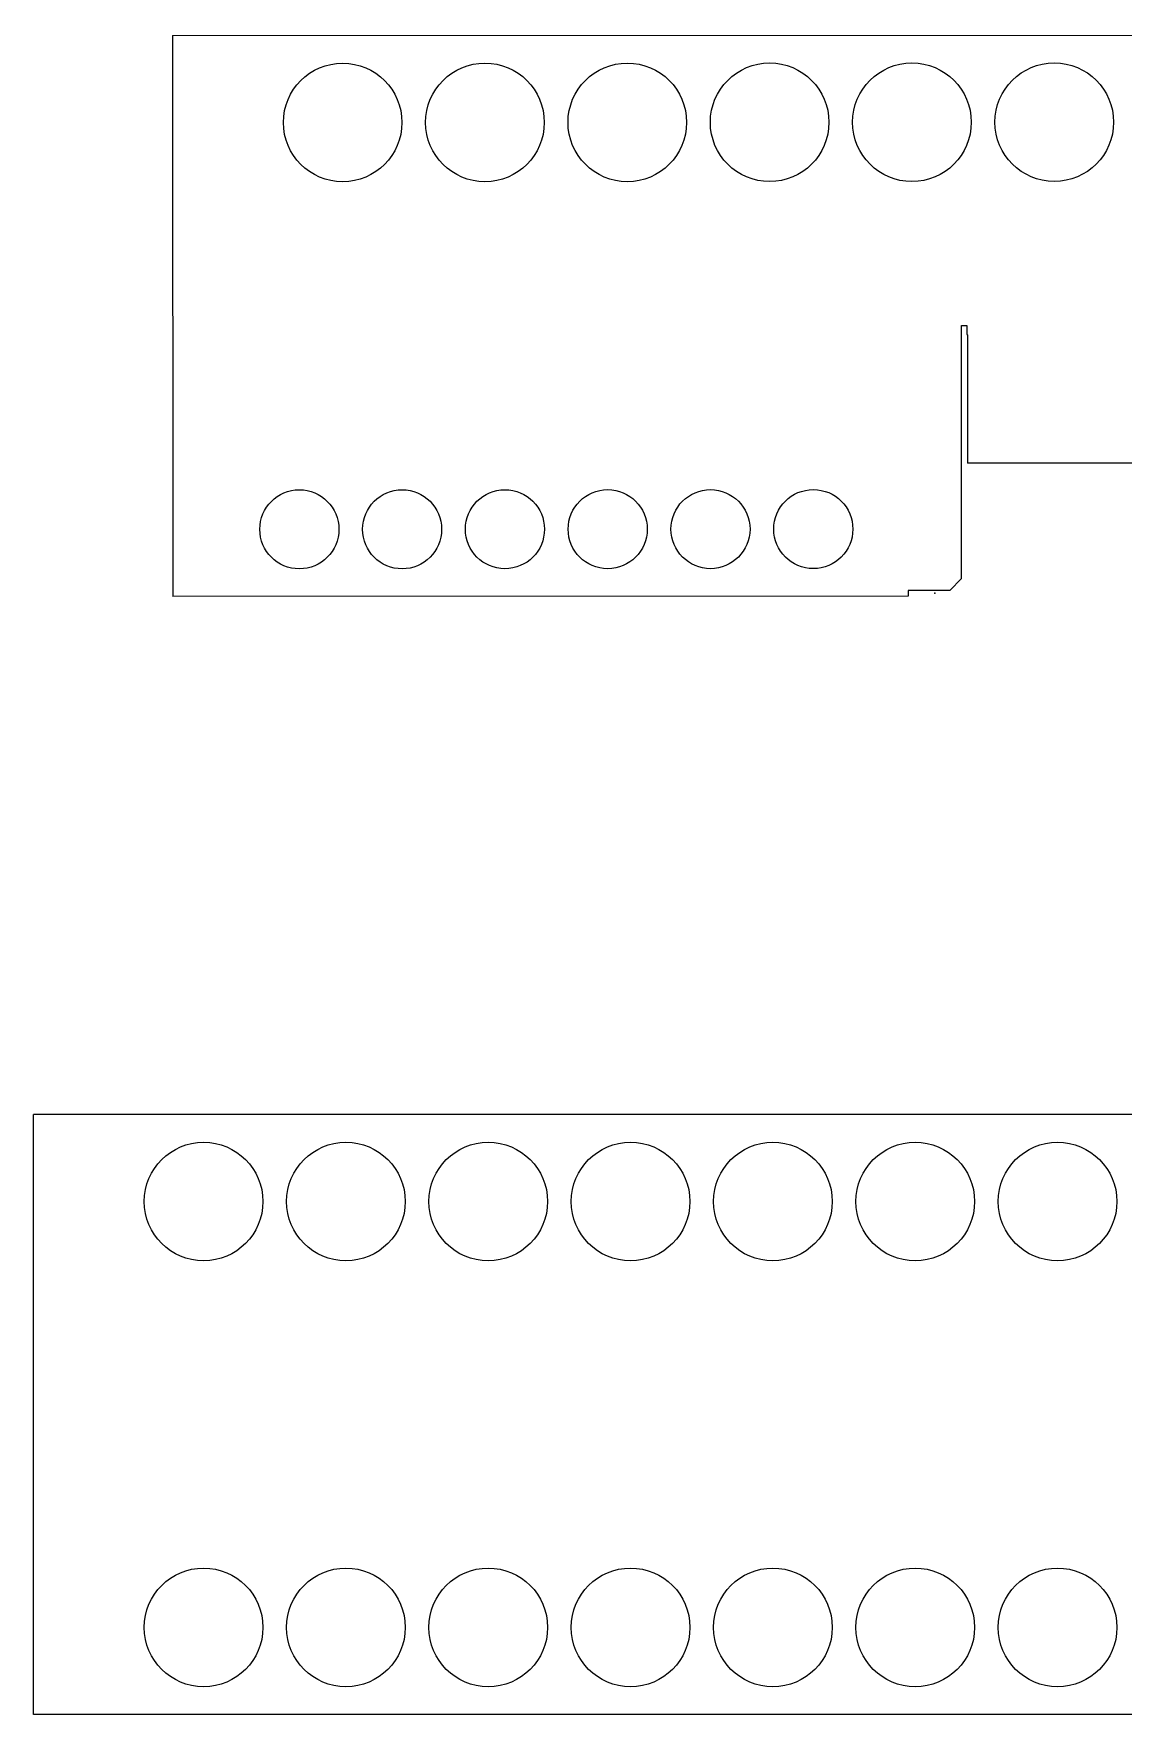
# Model space of a CAD drawing. Header units: millimetres. Extents: x -16 to 447564, y -223076 to 222851.
# Drawn here: x 6 to 281.7, y -504.6 to -79.6 of the extents above; entities that cross this region are included whole.
import ezdxf

# ---------------------------------------------------------------- set-up
doc = ezdxf.new("R2010")
doc.units = ezdxf.units.MM

# ---------------------------------------------------------------- blocks, each defined once
blk = doc.blocks.new('1303000024762_前上弯条_1010060')
at = {"layer": '1', "color": 6, "linetype": 'CONTINUOUS'}
blk.add_point((-70.86, -377.69), dxfattribs=at)
at = {"layer": 'SLD-0', "linetype": 'CONTINUOUS'}
for p, q in [((-280.22, -492.74), (197.34, 531.39)), ((109.07, 85.96), (-97.16, -356.32)), ((-129.37, -342.96), (-128.8, -341.74)), ((-71.41, -369.99), (-129.37, -342.96)), ((-128.8, -341.74), (-126.71, -342.71)), ((-126.71, -342.71), (-126.64, -342.57)), ((-126.64, -342.57), (-97.16, -356.32)), ((-69.95, -373.97), (-74.39, -383.49)), ((-69.95, -373.97), (-71.41, -369.99)), ((-73.03, -384.12), (-151.64, -552.7)), ((-74.39, -383.49), (-73.03, -384.12)), ((-280.22, -492.74), (-151.64, -552.7))]:
    blk.add_line(p, q, dxfattribs=at)
for centre, radius in [((-166.04, -299.93), 15), ((-181.25, -332.56), 15), ((-196.47, -365.18), 15), ((-211.68, -397.81), 15), ((-98.58, -398.69), 10), ((-109.57, -422.26), 10), ((-226.9, -430.44), 15), ((-120.56, -445.82), 10), ((-242.11, -463.06), 15), ((-131.55, -469.38), 10), ((-142.53, -492.95), 10), ((-153.52, -516.51), 10)]:
    blk.add_circle(centre, radius, dxfattribs=at)
blk = doc.blocks.new('1303000024767_后顶弯条_1010060')
at = {"layer": 'SLD-0', "linetype": 'CONTINUOUS'}
for p, q in [((565, 105.96), (-565, 105.96)), ((-565, -45.73), (-565, 105.96)), ((565, -45.73), (-565, -45.73))]:
    blk.add_line(p, q, dxfattribs=at)
for centre in [(-522, 83.96), (-486, 83.96), (-450, 83.96), (-414, 83.96), (-378, 83.96), (-342, 83.96), (-306, 83.96), (-522, -23.73), (-486, -23.73), (-450, -23.73), (-414, -23.73), (-378, -23.73), (-342, -23.73), (-306, -23.73)]:
    blk.add_circle(centre, 15, dxfattribs=at)
blk = doc.blocks.new('MERGE_0_250723凯迈2025WX-41-01号计划-下料图')
at = {"rotation": -64.97510718845056}
blk.add_blockref('1303000024762_前上弯条_1010060', (-10718.35728, -125.56521), dxfattribs=at)
blk.add_blockref('1303000024767_后顶弯条_1010060', (-10753.53551, -458.89649))

msp = doc.modelspace()

# ---------------------------------------------------------------- block references
msp.add_blockref('MERGE_0_250723凯迈2025WX-41-01号计划-下料图', (11324.57, 0))

doc.saveas('drawing.dxf')
